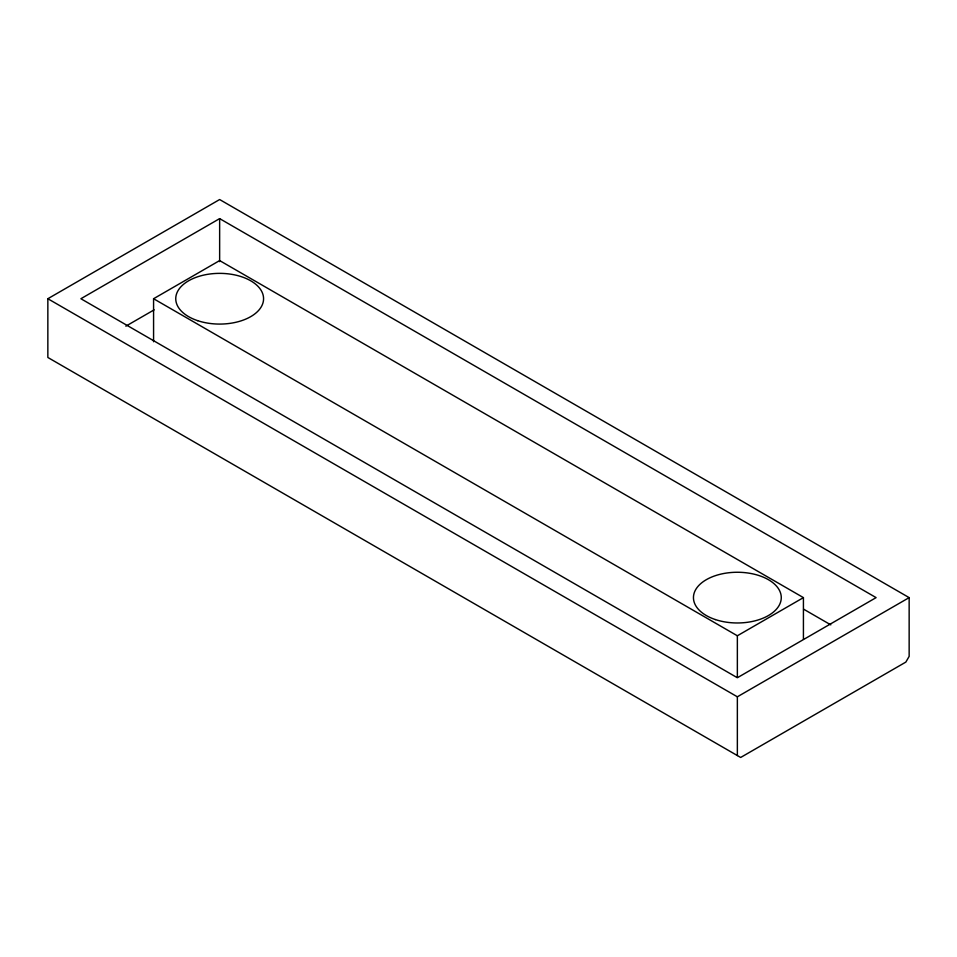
<?xml version="1.0" encoding="UTF-8"?>
<svg xmlns="http://www.w3.org/2000/svg" width="957" height="957" viewBox="0 0 957 957"><rect width="100%" height="100%" fill="white"/><g stroke="black" fill="none" stroke-linecap="round" stroke-linejoin="round"><path stroke-width="1.44" d="M47.85 298.728L219.643 199.535L909.15 597.623L909.15 656.37L905.848 662.088L740.658 757.466L47.85 357.475L47.85 298.728L737.357 696.804L909.15 597.623M219.643 218.615L80.89 298.728L737.357 677.735L876.11 597.623L219.643 218.615L219.643 261.632M153.575 341.745L153.575 298.728L219.643 260.579L803.425 597.623L803.425 639.156M125.857 326.17L154.125 309.853M153.575 298.728L737.357 635.771L803.425 597.623M803.605 609.166L830.796 624.861M737.357 635.771L737.357 677.305M737.357 696.804L737.357 755.552M715.393 619.574A43.914 25.36 0 0 0 781.271 597.623A43.914 25.36 0 0 0 715.393 575.659A43.914 25.36 0 0 0 715.393 619.574M197.692 320.679A43.914 25.36 0 0 0 263.57 298.728A43.914 25.36 0 0 0 197.692 276.764A43.914 25.36 0 0 0 197.692 320.679"/></g></svg>
